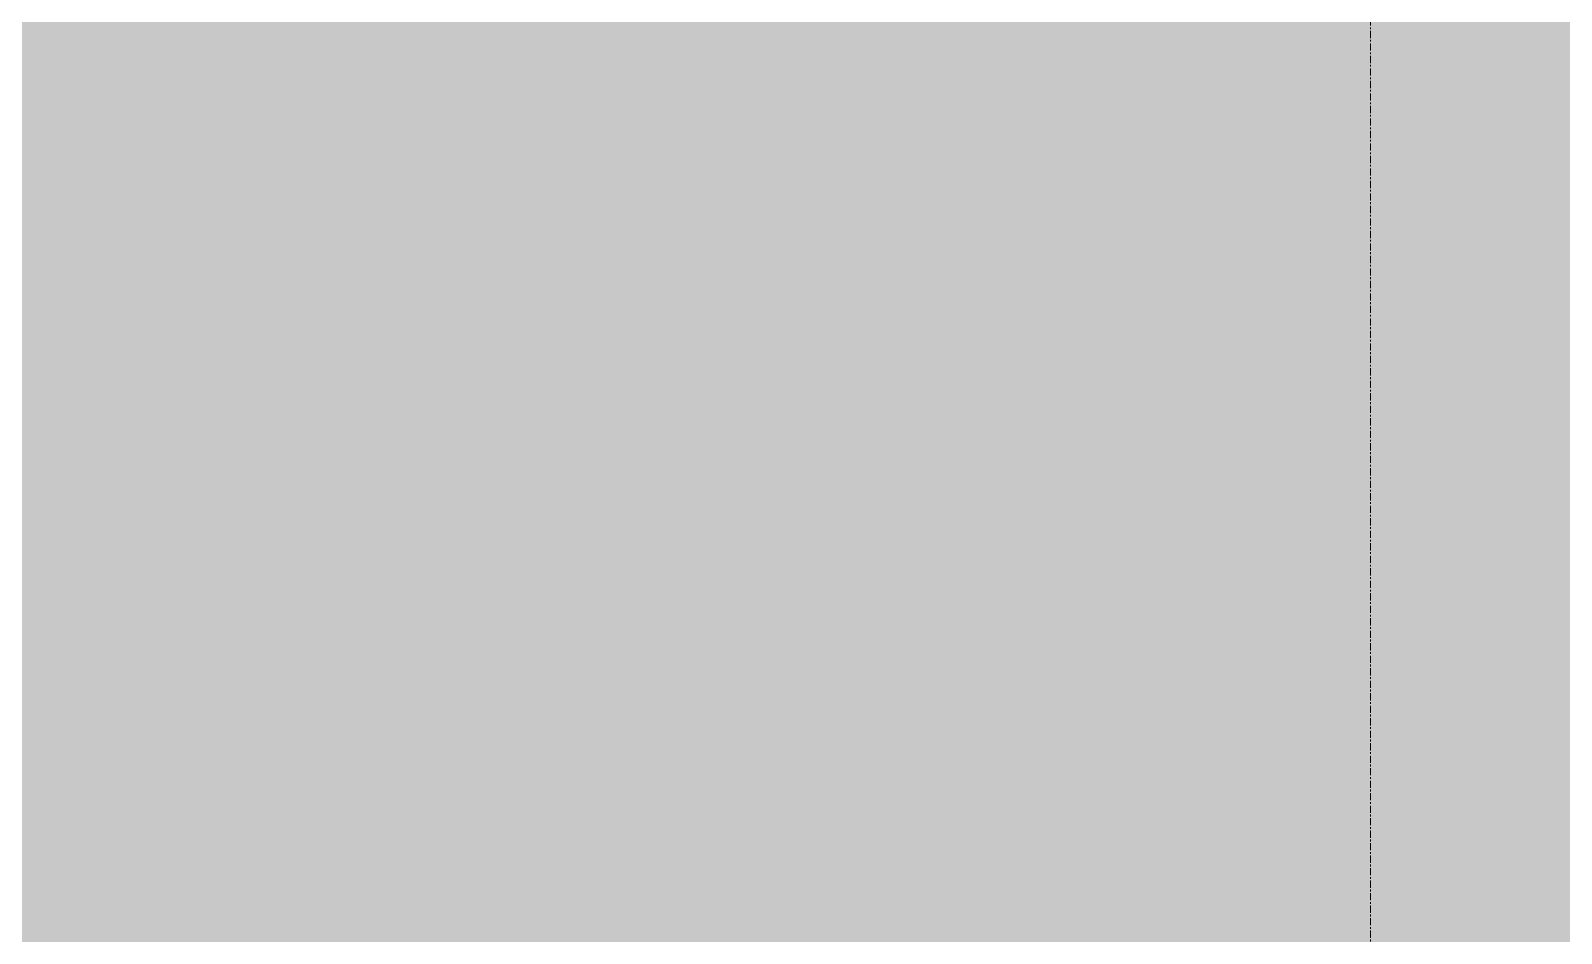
# Model space of a CAD drawing. Header units: millimetres. Extents: x 902415 to 1199587, y -3757 to 35605.
# Drawn here: x 950998 to 953572, y 7647 to 9164 of the extents above; entities that cross this region are included whole.
import ezdxf

# ---------------------------------------------------------------- set-up
doc = ezdxf.new("R2010")
doc.units = ezdxf.units.MM
doc.linetypes.add('Grid Line', pattern=[21, 12, -3, 3, -3])
doc.layers.add('A-GENM', color=13, linetype='Continuous', lineweight=5)
doc.layers.add('S-GRID', color=1, linetype='Continuous', lineweight=5)

# ---------------------------------------------------------------- blocks, each defined once
blk = doc.blocks.new('Generic Models 21 - Generic Models 13-2246435-North - Grids A')
at = {"layer": 'A-GENM'}
h = blk.add_hatch(color=256, dxfattribs=at)
h.paths.add_polyline_path([(937570.2, 7600), (942406.7, 7600), (949487, 14287.4), (949210.9, 15709.5), (938853.9, 8494.3), (938853, 7742.8), (938850.5, 7724.1), (938838.2, 7697), (938824.6, 7679.3), (938803.9, 7663.4), (938779.8, 7653.4), (938753.9, 7650), (937753.9, 7650), (937728, 7653.4), (937703.9, 7663.4), (937683.2, 7678.7), (937578.2, 7605.6)])
h.paths.add_polyline_path([(956414.3, 7610), (956388.2, 7650), (955413.9, 7650), (955388, 7653.4), (955363.9, 7663.4), (955343.2, 7679.3), (955327.3, 7700), (955317.3, 7724.1), (955313.9, 7750), (955313.9, 8750), (955317.3, 8775.9), (955327.3, 8800), (955343.2, 8820.7), (955363.9, 8836.6), (955388, 8846.6), (955413.9, 8850), (955605.6, 8850), (951078.9, 15790.9), (949276.9, 15790.1), (950864.8, 7611.2), (956373.9, 7610)])

msp = doc.modelspace()

# ---------------------------------------------------------------- linework, layer by layer
at = {"layer": 'S-GRID', "linetype": 'Grid Line'}
msp.add_line((953251.1, 1045.5), (953251.1, 26143.2), dxfattribs=at)

# ---------------------------------------------------------------- block references
at = {"layer": 'A-GENM'}
msp.add_blockref('Generic Models 21 - Generic Models 13-2246435-North - Grids A', (0, 0), dxfattribs=at)

doc.saveas('drawing.dxf')
